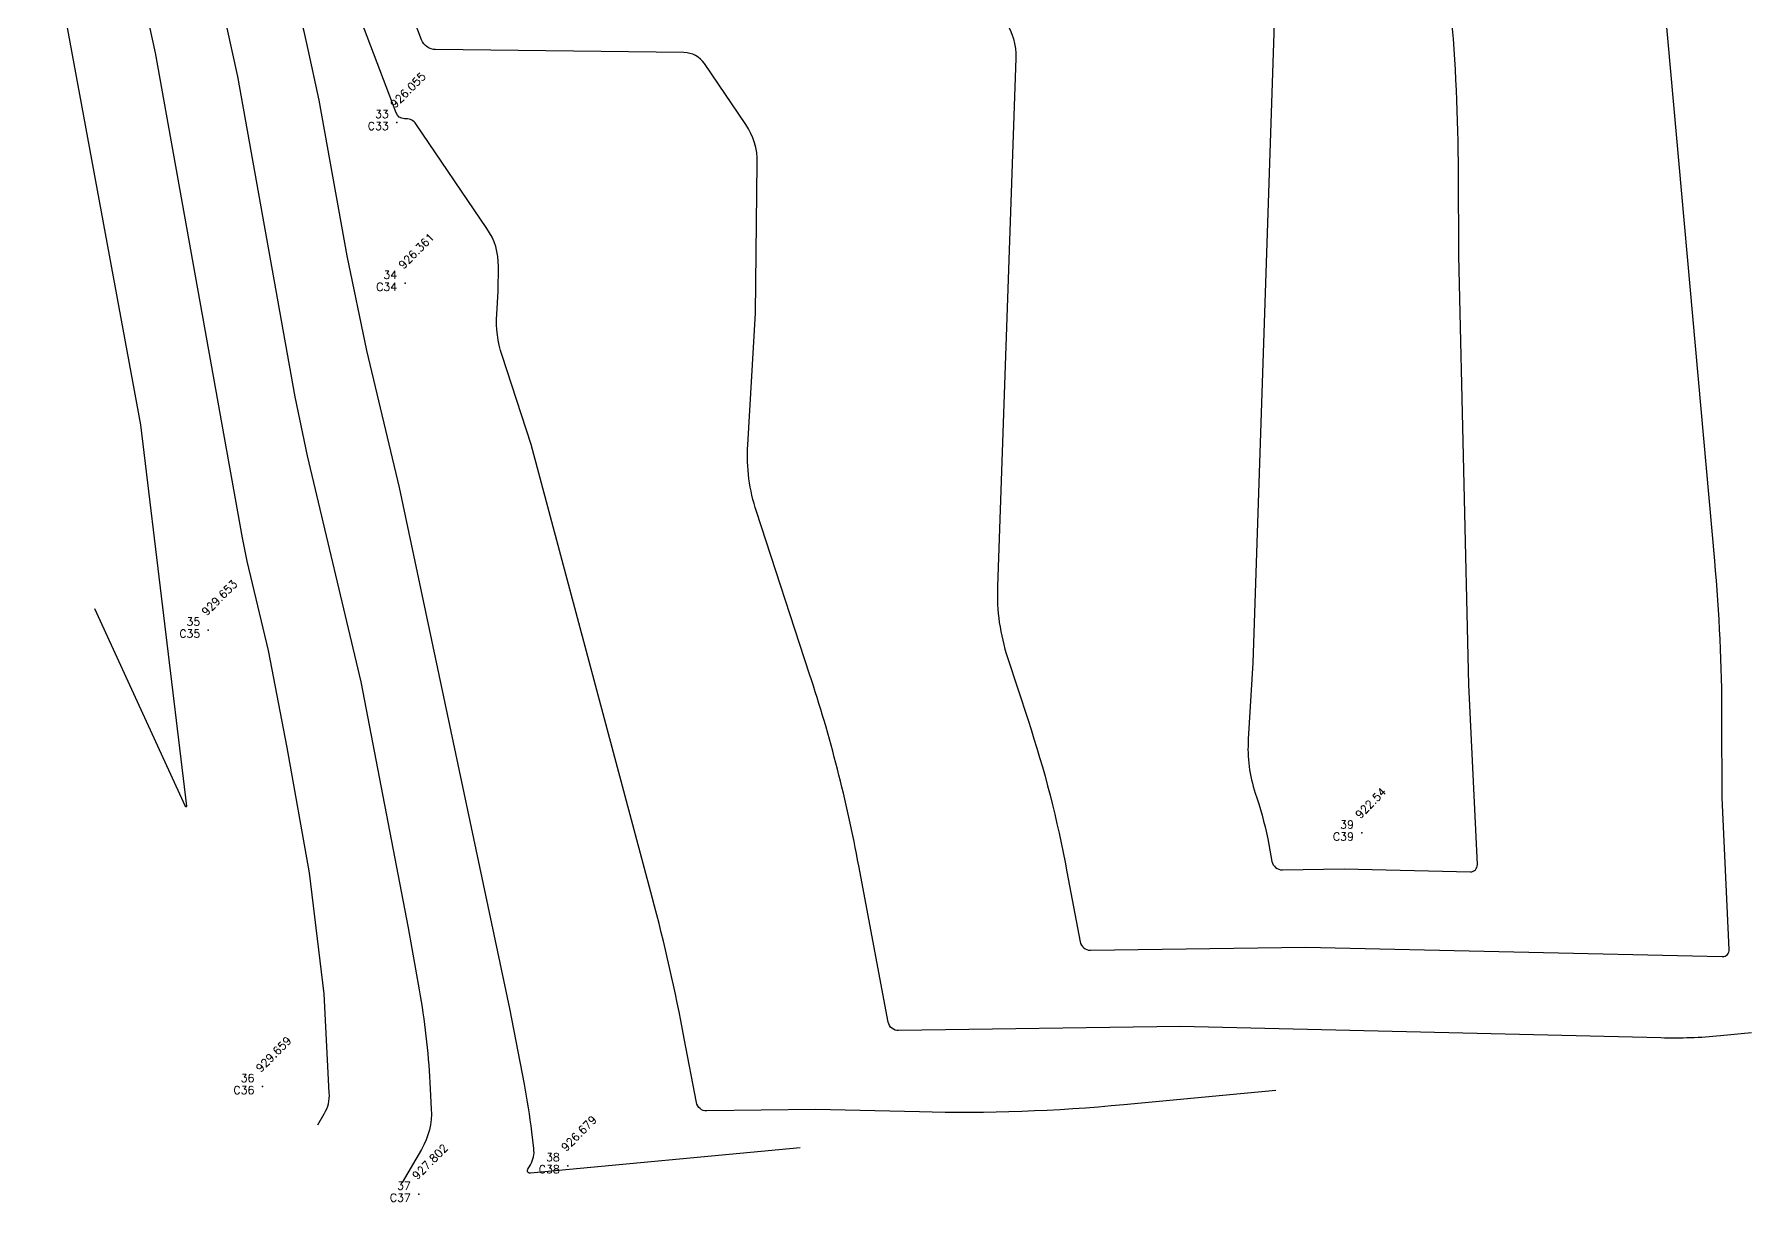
# Model space of a CAD drawing. Header units: millimetres. Extents: x 1478766 to 1478972, y 824433 to 824682.
# Drawn here: x 1478827.7 to 1478881.3, y 824502.8 to 824539.3 of the extents above; entities that cross this region are included whole.
import ezdxf
from ezdxf.enums import TextEntityAlignment as Align

# ---------------------------------------------------------------- set-up
doc = ezdxf.new("R2010")
doc.units = ezdxf.units.MM
for name, color, linetype in [('Contour', 4, 'Continuous'), ('Index_Contour', 8, 'Continuous'), ('Points', 7, 'Continuous'), ('Points-ELV', 6, 'Continuous'), ('Points-NUM', 4, 'Continuous'), ('Points-TXT', 3, 'Continuous')]:
    doc.layers.add(name, color=color, linetype=linetype)
doc.styles.add('romans', font='romans.shx')

# ---------------------------------------------------------------- blocks, each defined once
blk = doc.blocks.new('POINTS')
at = {"layer": 'Points'}
blk.add_line((0, 0), (0, 0), dxfattribs=at)
blk.add_point((0, 0), dxfattribs=at)
at = {"layer": 'Points-ELV', "style": 'romans'}
blk.add_attdef('ELEV', text='', height=1, rotation=45, dxfattribs=at).set_placement((0, 0), align=Align.BOTTOM_LEFT)
at = {"layer": 'Points-NUM', "style": 'romans'}
blk.add_attdef('PTNUM', text='', height=1, dxfattribs=at).set_placement((0, 0), align=Align.BOTTOM_RIGHT)
at = {"layer": 'Points-TXT', "style": 'romans'}
blk.add_attdef('DESC', text='', height=1, dxfattribs=at).set_placement((0, 0), align=Align.BOTTOM_RIGHT)

msp = doc.modelspace()

# ---------------------------------------------------------------- linework, layer by layer
at = {"layer": 'Contour'}
for points, elevation in [([(1478866.481, 824506.259), (1478861.728, 824505.812, -0.030991), (1478855.342, 824505.589), (1478852.092, 824505.666), (1478848.699, 824505.617, -0.368849), (1478848.374, 824505.883), (1478847.996, 824507.885, 0.019646), (1478846.993, 824512.293), (1478843.216, 824526.437), (1478842.306, 824529.225, -0.098401), (1478842.138, 824530.517), (1478842.179, 824531.229), (1478842.188, 824531.997, 0.1604), (1478841.829, 824533.189), (1478839.612, 824536.454, 0.253625), (1478839.306, 824536.619), (1478839.256, 824536.619, -0.315384), (1478838.99, 824536.805), (1478835.091, 824547.092)], 926), ([(1478836.55, 824505.189), (1478836.75, 824505.533, 0.153066), (1478836.907, 824506.182), (1478836.742, 824509.274), (1478836.288, 824513.054), (1478835.59, 824516.969), (1478835.007, 824520.004), (1478834.344, 824522.792), (1478834.193, 824523.521), (1478831.474, 824538.673), (1478829.873, 824546, 0.037499)], 929), ([(1478858.098, 824519.781), (1478858.734, 824517.831, -0.034029), (1478859.949, 824513.093), (1478860.362, 824510.906, 0.368849), (1478860.687, 824510.64), (1478867.404, 824510.737), (1478880.424, 824510.44, 0.432572), (1478880.643, 824510.665), (1478880.421, 824515.401), (1478880.413, 824517.905, 0.022717), (1478880.186, 824522.803), (1478878.389, 824542.856)], 924), ([(1478851.62, 824504.463), (1478843.188, 824503.67, -0.577942), (1478843.107, 824503.796), (1478843.189, 824503.936, 0.170492), (1478843.295, 824504.448), (1478843.232, 824504.969, 0.01853), (1478843.001, 824506.451), (1478842.547, 824508.821), (1478839.098, 824525.102), (1478838.082, 824529.375), (1478837.466, 824532.337), (1478836.594, 824537.199), (1478836.249, 824538.777, 0.037499), (1478835.368, 824541.773)], 927), ([(1478833.237, 824541.584), (1478834.034, 824537.936), (1478835.83, 824527.929), (1478836.213, 824526.084), (1478837.892, 824519.025), (1478839.366, 824511.341), (1478839.713, 824509.399, -0.032482), (1478840.046, 824506.509), (1478840.09, 824505.688, -0.153066), (1478839.782, 824504.413), (1478839.181, 824503.38)], 928), ([(1478858.018, 824539.66, -0.166353), (1478858.35, 824538.512), (1478857.783, 824522.005, 0.092257), (1478858.098, 824519.781)], 924), ([(1478866.427, 824539.601), (1478865.753, 824519.62), (1478865.616, 824517.233, 0.098401), (1478865.834, 824515.549), (1478865.883, 824515.398, -0.034029), (1478866.258, 824513.939), (1478866.356, 824513.417, 0.368849), (1478866.681, 824513.152), (1478868.609, 824513.18), (1478872.554, 824513.09, 0.432572), (1478872.773, 824513.314), (1478872.51, 824518.936), (1478872.189, 824532.34), (1478872.18, 824534.953, 0.022717), (1478871.943, 824540.069)], 923)]:
    msp.add_lwpolyline(points, format="xyb", dxfattribs=dict(at, elevation=elevation))
at = {"layer": 'Index_Contour'}
for points, elevation in [([(1478881.341, 824508.055), (1478880.363, 824507.963, -0.030991), (1478878.503, 824507.898), (1478863.488, 824508.256), (1478854.693, 824508.129, -0.368849), (1478854.368, 824508.394), (1478853.447, 824513.278, 0.034029), (1478851.911, 824519.268), (1478850.253, 824524.344, -0.098401), (1478849.983, 824526.427), (1478850.221, 824530.54), (1478850.276, 824535.242, 0.1604), (1478849.917, 824536.435), (1478848.623, 824538.34, 0.253625), (1478847.986, 824538.683), (1478840.229, 824538.779, -0.315384), (1478839.79, 824539.087), (1478836.864, 824546.805)], 925), ([(1478827.692, 824545.003), (1478831.01, 824527.053), (1478832.444, 824515.137, -0.746709), (1478832.409, 824515.127), (1478829.577, 824521.308)], 930)]:
    msp.add_lwpolyline(points, format="xyb", dxfattribs=dict(at, elevation=elevation))

# ---------------------------------------------------------------- block references
at = {"layer": 'Points', "linetype": 'Continuous'}
ref = msp.add_blockref('POINTS', (1478839.013, 824536.503, 926.055), dxfattribs=at)
ref.add_attrib('PTNUM', '33', dxfattribs={"layer": 'Points-NUM', "height": 0.25, "style": 'romans'}).set_placement((1478838.763, 824536.566, 926.055), align=Align.BOTTOM_RIGHT)
ref.add_attrib('DESC', 'C33', dxfattribs={"layer": 'Points-TXT', "height": 0.25, "style": 'romans'}).set_placement((1478838.763, 824536.191, 926.055), align=Align.BOTTOM_RIGHT)
ref.add_attrib('ELEV', '926.055', dxfattribs={"layer": 'Points-ELV', "height": 0.25, "rotation": 45, "style": 'romans'}).set_placement((1478839.013, 824536.878, 926.055), align=Align.BOTTOM_LEFT)
ref = msp.add_blockref('POINTS', (1478839.276, 824531.478, 926.361), dxfattribs=at)
ref.add_attrib('PTNUM', '34', dxfattribs={"layer": 'Points-NUM', "height": 0.25, "style": 'romans'}).set_placement((1478839.026, 824531.541, 926.361), align=Align.BOTTOM_RIGHT)
ref.add_attrib('DESC', 'C34', dxfattribs={"layer": 'Points-TXT', "height": 0.25, "style": 'romans'}).set_placement((1478839.026, 824531.166, 926.361), align=Align.BOTTOM_RIGHT)
ref.add_attrib('ELEV', '926.361', dxfattribs={"layer": 'Points-ELV', "height": 0.25, "rotation": 45, "style": 'romans'}).set_placement((1478839.276, 824531.853, 926.361), align=Align.BOTTOM_LEFT)
ref = msp.add_blockref('POINTS', (1478833.124, 824520.643, 929.653), dxfattribs=at)
ref.add_attrib('PTNUM', '35', dxfattribs={"layer": 'Points-NUM', "height": 0.25, "style": 'romans'}).set_placement((1478832.874, 824520.706, 929.653), align=Align.BOTTOM_RIGHT)
ref.add_attrib('DESC', 'C35', dxfattribs={"layer": 'Points-TXT', "height": 0.25, "style": 'romans'}).set_placement((1478832.874, 824520.331, 929.653), align=Align.BOTTOM_RIGHT)
ref.add_attrib('ELEV', '929.653', dxfattribs={"layer": 'Points-ELV', "height": 0.25, "rotation": 45, "style": 'romans'}).set_placement((1478833.124, 824521.018, 929.653), align=Align.BOTTOM_LEFT)
ref = msp.add_blockref('POINTS', (1478869.164, 824514.303, 922.54), dxfattribs=at)
ref.add_attrib('PTNUM', '39', dxfattribs={"layer": 'Points-NUM', "height": 0.25, "style": 'romans'}).set_placement((1478868.914, 824514.365, 922.54), align=Align.BOTTOM_RIGHT)
ref.add_attrib('DESC', 'C39', dxfattribs={"layer": 'Points-TXT', "height": 0.25, "style": 'romans'}).set_placement((1478868.914, 824513.99, 922.54), align=Align.BOTTOM_RIGHT)
ref.add_attrib('ELEV', '922.54', dxfattribs={"layer": 'Points-ELV', "height": 0.25, "rotation": 45, "style": 'romans'}).set_placement((1478869.164, 824514.678, 922.54), align=Align.BOTTOM_LEFT)
ref = msp.add_blockref('POINTS', (1478834.816, 824506.381, 929.659), dxfattribs=at)
ref.add_attrib('PTNUM', '36', dxfattribs={"layer": 'Points-NUM', "height": 0.25, "style": 'romans'}).set_placement((1478834.566, 824506.444, 929.659), align=Align.BOTTOM_RIGHT)
ref.add_attrib('DESC', 'C36', dxfattribs={"layer": 'Points-TXT', "height": 0.25, "style": 'romans'}).set_placement((1478834.566, 824506.069, 929.659), align=Align.BOTTOM_RIGHT)
ref.add_attrib('ELEV', '929.659', dxfattribs={"layer": 'Points-ELV', "height": 0.25, "rotation": 45, "style": 'romans'}).set_placement((1478834.816, 824506.756, 929.659), align=Align.BOTTOM_LEFT)
ref = msp.add_blockref('POINTS', (1478844.355, 824503.908, 926.679), dxfattribs=at)
ref.add_attrib('PTNUM', '38', dxfattribs={"layer": 'Points-NUM', "height": 0.25, "style": 'romans'}).set_placement((1478844.105, 824503.971, 926.679), align=Align.BOTTOM_RIGHT)
ref.add_attrib('DESC', 'C38', dxfattribs={"layer": 'Points-TXT', "height": 0.25, "style": 'romans'}).set_placement((1478844.105, 824503.596, 926.679), align=Align.BOTTOM_RIGHT)
ref.add_attrib('ELEV', '926.679', dxfattribs={"layer": 'Points-ELV', "height": 0.25, "rotation": 45, "style": 'romans'}).set_placement((1478844.355, 824504.283, 926.679), align=Align.BOTTOM_LEFT)
ref = msp.add_blockref('POINTS', (1478839.702, 824503.022, 927.802), dxfattribs=at)
ref.add_attrib('PTNUM', '37', dxfattribs={"layer": 'Points-NUM', "height": 0.25, "style": 'romans'}).set_placement((1478839.452, 824503.084, 927.802), align=Align.BOTTOM_RIGHT)
ref.add_attrib('DESC', 'C37', dxfattribs={"layer": 'Points-TXT', "height": 0.25, "style": 'romans'}).set_placement((1478839.452, 824502.709, 927.802), align=Align.BOTTOM_RIGHT)
ref.add_attrib('ELEV', '927.802', dxfattribs={"layer": 'Points-ELV', "height": 0.25, "rotation": 45, "style": 'romans'}).set_placement((1478839.702, 824503.397, 927.802), align=Align.BOTTOM_LEFT)

doc.saveas('drawing.dxf')
